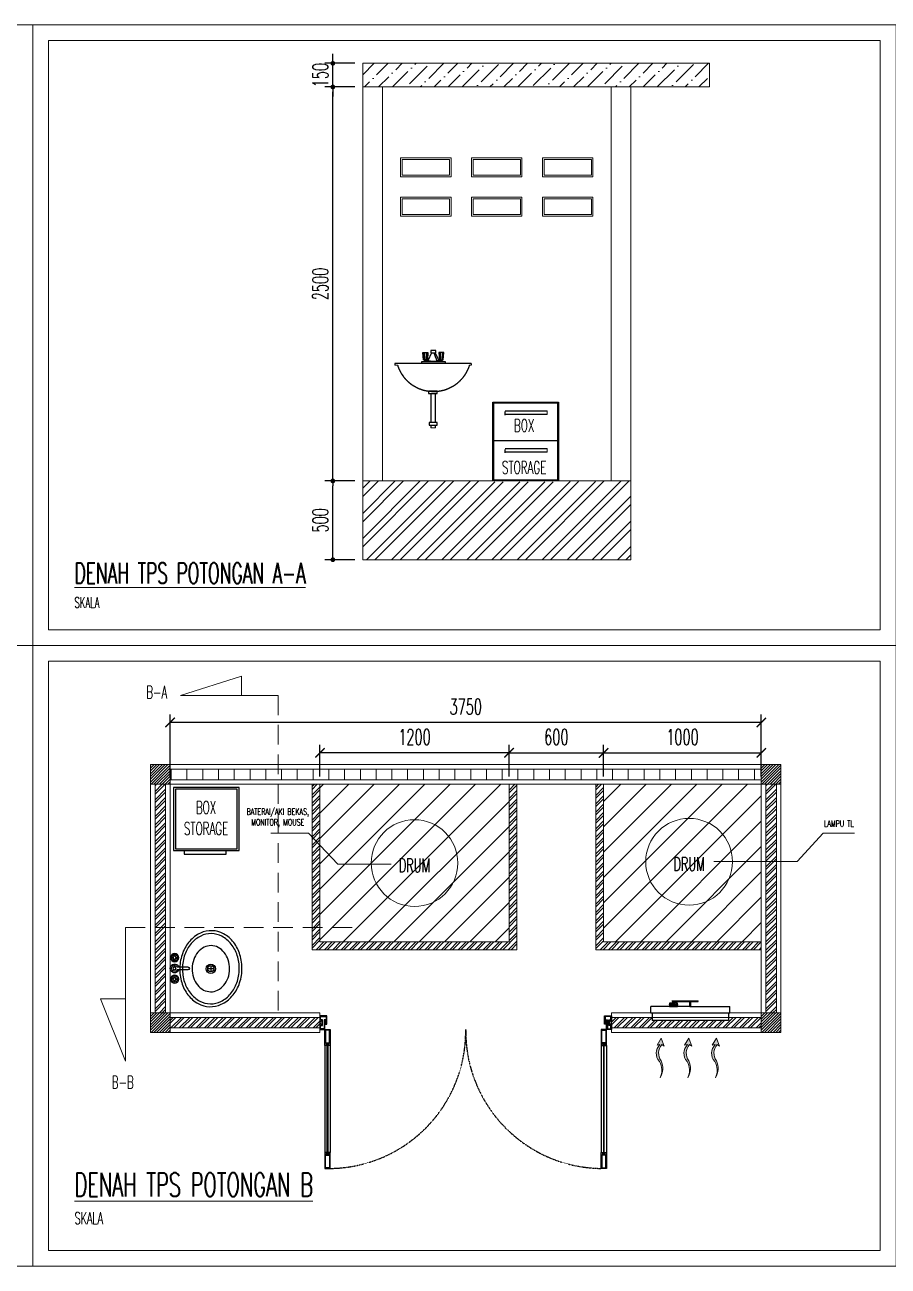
# Model space of a CAD drawing. Header units: millimetres. Extents: x -3140 to 122882, y -13467 to 35950.
# Drawn here: x 16393 to 21870, y 7882 to 15758 of the extents above; entities that cross this region are included whole.
import ezdxf

# ---------------------------------------------------------------- set-up
doc = ezdxf.new("R2010")
doc.units = ezdxf.units.MM
doc.header["$MEASUREMENT"] = 0
doc.linetypes.add('DASHEDX2', pattern=[38.1, 25.4, -12.7])
doc.linetypes.add('HIDDEN', pattern=[0.375, 0.25, -0.125])
doc.layers.add('ALM', color=120, linetype='Continuous')
doc.layers.add('Edges', color=7, linetype='Continuous')
doc.layers.add('inst ME', color=7, linetype='Continuous', lineweight=13)
doc.styles.add('300', font='rs.shx', dxfattribs={"width": 0.6, "height": 100})
doc.dimstyles.new('300', dxfattribs={"dimtxt": 50, "dimasz": 30, "dimexe": 50, "dimexo": 50, "dimgap": 30, "dimtad": 2, "dimdec": 0, "dimzin": 0, "dimtxsty": '300', "dimblk": 'DOT', "dimcen": 0.2, "dimclrd": 1, "dimclre": 1, "dimclrt": 3, "dimadec": 0, "dimazin": 0, "dimtfac": 1, "dimtdec": 0, "dimtix": 1, "dimtmove": 0, "dimatfit": 3, "dimfxl": 1, "dimtolj": 1, "dimtzin": 0, "dimarcsym": 0})
pattern_1 = [(45, (35121.792, -64021.76), (-26.516504, 26.516504), []), (45, (35139.47, -64021.76), (-26.516504, 26.516504), [])]

# ---------------------------------------------------------------- blocks, each defined once
blk = doc.blocks.new('A$C202B7152')
for p, q in [((0.1836, 0.5083, 0.01), (0.2175, 0.5083, 0.01)), ((0.1876, 0.4593, 0.01), (0.1836, 0.5083, 0.01)), ((0.1854, 0.5083, 0.01), (0.1895, 0.4593, 0.01)), ((0.1886, 0.5083, 0.01), (0.1916, 0.4593, 0.01)), ((0.1939, 0.5083, 0.01), (0.195, 0.4593, 0.01)), ((0.2072, 0.5083, 0.01), (0.2061, 0.4593, 0.01)), ((0.2126, 0.5083, 0.01), (0.2095, 0.4593, 0.01)), ((0.2158, 0.5083, 0.01), (0.2116, 0.4593, 0.01)), ((0.2175, 0.5083, 0.01), (0.2135, 0.4593, 0.01)), ((0.2409, 0.5057, 0.01), (0.2168, 0.4534, 0.01)), ((0.2378, 0.5215, 0.01), (0.27, 0.5215, 0.01)), ((0.2378, 0.5057, 0.01), (0.2378, 0.5215, 0.01)), ((0.27, 0.5057, 0.01), (0.2378, 0.5057, 0.01)), ((0.2661, 0.5057, 0.01), (0.2918, 0.4532, 0.01)), ((0.27, 0.5215, 0.01), (0.27, 0.5057, 0.01)), ((0.3242, 0.5083, 0.01), (0.2903, 0.5083, 0.01)), ((0.2903, 0.5083, 0.01), (0.2943, 0.4593, 0.01)), ((0.292, 0.5083, 0.01), (0.2962, 0.4593, 0.01)), ((0.2952, 0.5083, 0.01), (0.2983, 0.4593, 0.01)), ((0.3006, 0.5083, 0.01), (0.3017, 0.4593, 0.01)), ((0.3139, 0.5083, 0.01), (0.3128, 0.4593, 0.01)), ((0.3192, 0.5083, 0.01), (0.3162, 0.4593, 0.01)), ((0.3224, 0.5083, 0.01), (0.3183, 0.4593, 0.01)), ((0.3202, 0.4593, 0.01), (0.3242, 0.5083, 0.01)), ((0.1727, 0.4449, 0.01), (0.3343, 0.4449, 0.01)), ((0.1727, 0.4348, 0.01), (0.1727, 0.4449, 0.01)), ((0.2135, 0.4593, 0.01), (0.1876, 0.4593, 0.01)), ((0.2943, 0.4593, 0.01), (0.3202, 0.4593, 0.01)), ((0.3343, 0.4449, 0.01), (0.3343, 0.4348, 0.01))]:
    blk.add_line(p, q)
at = {"linetype": 'DASHEDX2'}
for p, q in [((0, 0.4338, 0.01), (0.5126, 0.4338, 0.01)), ((0, 0.4338, 0.01), (0, 0.4226, 0.01)), ((0.5126, 0.4338, 0.01), (0.5126, 0.4226, 0.01)), ((0.2271, 0.2467, 0.01), (0.2858, 0.2467, 0.01)), ((0.2271, 0.2325, 0.01), (0.2271, 0.2467, 0.01)), ((0.2858, 0.2325, 0.01), (0.2271, 0.2325, 0.01)), ((0.2392, 0.2305, 0.01), (0.2716, 0.2305, 0.01)), ((0.2392, 0.0364, 0.01), (0.2392, 0.2305, 0.01)), ((0.2716, 0.2305, 0.01), (0.2716, 0.0364, 0.01)), ((0.2858, 0.2467, 0.01), (0.2858, 0.2325, 0.01)), ((0.2291, 0.0364, 0.01), (0.2817, 0.0364, 0.01)), ((0.2291, 0.0182, 0.01), (0.2291, 0.0364, 0.01)), ((0.2817, 0.0182, 0.01), (0.2291, 0.0182, 0.01)), ((0.2392, 0, 0.01), (0.2392, 0.0182, 0.01)), ((0.2716, 0.0182, 0.01), (0.2716, 0, 0.01)), ((0.2817, 0.0364, 0.01), (0.2817, 0.0182, 0.01))]:
    blk.add_line(p, q, dxfattribs=at)
for centre, radius, start, end in [((-0.3833, 0.715, 0.01), 0.6657, 336.62365, 341.67507), ((0.2535, 0.1433, 0.01), 0.3122, 96.75998, 104.99699), ((0.1854, 0.4493, 0.01), 0.0103, 4.5286, 73.65735), ((0.1865, 0.4498, 0.01), 0.00987, 2.35421, 72.28954), ((0.1806, 0.4473, 0.01), 0.0173, 10.46857, 43.68179), ((0.2129, 0.4516, 0.01), 0.00923, 123.82998, 180.37672), ((0.2157, 0.4493, 0.01), 0.0103, 106.34265, 165.91992), ((0.2546, 0.595, 0.01), 0.1466, 255.0374, 284.68485), ((0.2535, 0.1433, 0.01), 0.3122, 75.00301, 82.96228), ((0.2921, 0.4493, 0.01), 0.0103, 14.08008, 73.65735), ((0.2949, 0.4516, 0.01), 0.00923, 359.62328, 56.17002), ((0.3272, 0.4473, 0.01), 0.0173, 136.31821, 169.53143), ((0.3213, 0.4498, 0.01), 0.00987, 107.71046, 177.64579), ((0.3224, 0.4493, 0.01), 0.0103, 106.34265, 175.4714)]:
    blk.add_arc(centre, radius, start, end)
blk.add_arc((0.2522, 0.4962, 0.01), 0.2522, 196.98117, 343.01883, dxfattribs=at)
blk = doc.blocks.new('Sink - Oval top')
for p, q in [((-1, 0), (1, 0)), ((0, 1), (0, -1))]:
    blk.add_line(p, q)
at = {"linetype": 'Continuous'}
for points in [[(-12.23, 0.39, 0.117634), (-11.46, -3.36, 0.104469), (-8.88, -6.8, 0.090016), (-5.08, -9.07, 0.08192), (-0.32, -10.02, 0.08192), (4.49, -9.38, 0.090016), (8.42, -7.36, 0.104469), (11.22, -4.09, 0.117634), (12.23, -0.39, 0.117634), (11.46, 3.36, 0.104469), (8.88, 6.8, 0.090016), (5.08, 9.07, 0.08192), (0.32, 10.02, 0.08192), (-4.49, 9.38, 0.090016), (-8.42, 7.36, 0.104469), (-11.22, 4.09, 0.117634)], [(-11.29, 0.16, 0.118622), (-10.52, -3.25, 0.104678), (-8.07, -6.36, 0.089562), (-4.54, -8.37, 0.081185), (-0.13, -9.15, 0.081185), (4.3, -8.49, 0.089562), (7.89, -6.58, 0.104678), (10.42, -3.55, 0.118622), (11.29, -0.16, 0.118622), (10.52, 3.25, 0.104678), (8.07, 6.36, 0.089562), (4.54, 8.37, 0.081185), (0.13, 9.15, 0.081185), (-4.3, 8.49, 0.089562), (-7.89, 6.58, 0.104678), (-10.42, 3.55, 0.118622)], [(-7.42, 0.08, 0.118283), (-6.91, -2.17, 0.104607), (-5.29, -4.21, 0.089718), (-2.97, -5.53, 0.081436), (-0.07, -6.04, 0.081436), (2.84, -5.59, 0.089718), (5.2, -4.33, 0.104607), (6.86, -2.32, 0.118283), (7.42, -0.08, 0.118283), (6.91, 2.17, 0.104607), (5.29, 4.21, 0.089718), (2.97, 5.53, 0.081436), (0.07, 6.04, 0.081436), (-2.84, 5.59, 0.089718), (-5.2, 4.33, 0.104607), (-6.86, 2.32, 0.118283)]]:
    blk.add_lwpolyline(points, format="xyb", close=True, dxfattribs=at)
for radius in [1.5, 1]:
    blk.add_circle((0, 0), radius)
blk = doc.blocks.new('Faucet - Bathroom top')
for p, q in [((-4.107, 0.125), (-4.375, 0.125)), ((-3.75, 0.4788), (-3.75, 0.75)), ((-3.5, 0.482), (-3.5, 0.75)), ((-3.1461, 0.125), (-2.875, 0.125)), ((3.143, 0.125), (2.875, 0.125)), ((3.5, 0.4788), (3.5, 0.75)), ((3.75, 0.482), (3.75, 0.75)), ((4.1039, 0.125), (4.375, 0.125)), ((-4.1039, -0.125), (-4.375, -0.125)), ((-3.75, -0.4821), (-3.75, -0.75)), ((-3.5, -0.4789), (-3.5, -0.75)), ((-3.143, -0.125), (-2.875, -0.125)), ((-0.5, -0.8639), (-0.5, -4.5)), ((0.5, -4.5), (0.5, -0.8631)), ((3.1461, -0.125), (2.875, -0.125)), ((3.5, -0.4821), (3.5, -0.75)), ((3.75, -0.4789), (3.75, -0.75)), ((4.107, -0.125), (4.375, -0.125))]:
    blk.add_line(p, q)
for centre, radius in [((-3.625, 0), 1.375), ((-4.625, 0), 0.2795), ((-3.625, 0), 0.5), ((-3.625, 1), 0.2795), ((-2.625, 0), 0.2795), ((0, 0), 0.5), ((3.625, 0), 1.375), ((2.625, 0), 0.2795), ((3.625, 0), 0.5), ((3.625, 1), 0.2795), ((4.625, 0), 0.2795), ((-3.625, -1), 0.2795), ((3.625, -1), 0.2795)]:
    blk.add_circle(centre, radius)
for centre, radius, start, end in [((-3.625, 0), 1, 105.2407, 164.2093), ((-3.625, 0), 1, 16.44125, 74.07887), ((0, 0), 1.5, 289.6514, 250.3603), ((0, 0), 1, 300.3431, 239.7554), ((3.625, 0), 1, 106.12, 164.0884), ((3.625, 0), 1, 16.23422, 73.90469), ((-3.625, 0), 1, 196.2342, 253.9047), ((-3.625, 0), 1, 286.12, 344.0884), ((3.625, 0), 1, 196.4413, 254.0789), ((3.625, 0), 1, 285.2407, 344.2093), ((0, -4.5), 0.5, 180, 0)]:
    blk.add_arc(centre, radius, start, end)
blk = doc.blocks.new('_ArchTick')
at = {"color": 0, "linetype": 'ByBlock', "const_width": 0.15}
blk.add_lwpolyline([(-0.5, -0.5), (0.5, 0.5)], dxfattribs=at)
blk = doc.blocks.new('*D32')
at = {"layer": 'Defpoints', "color": 0, "transparency": 16777216}
for p in [(17315.3, 11331.8), (17315.3, 10939.5), (21065.3, 10939.5)]:
    blk.add_point(p, dxfattribs=at)
at = {"layer": 'inst ME', "color": 1, "lineweight": -2, "transparency": 16777216}
for p, q in [((17315.3, 10989.5), (17315.3, 11381.8)), ((21065.3, 10989.5), (21065.3, 11381.8)), ((21065.3, 11331.8), (17315.3, 11331.8))]:
    blk.add_line(p, q, dxfattribs=at)
at = {"layer": 'inst ME', "color": 1, "lineweight": -2, "transparency": 16777216, "xscale": 60, "yscale": 60, "zscale": 60, "rotation": 180}
blk.add_blockref('_ArchTick', (17315.3, 11331.8), dxfattribs=at)
at = {"layer": 'inst ME', "color": 1, "lineweight": -2, "transparency": 16777216, "xscale": 60, "yscale": 60, "zscale": 60}
blk.add_blockref('_ArchTick', (21065.3, 11331.8), dxfattribs=at)
at = {"layer": 'inst ME', "color": 3, "transparency": 16777216, "insert": (19190.3, 11431.8), "char_height": 100, "attachment_point": 5, "style": '300'}
blk.add_mtext('\\A1;3750', dxfattribs=at)
blk = doc.blocks.new('industrial exhaust fan pl')
at = {"layer": 'Edges'}
for p, q in [((36.54, 59.13), (36.54, 63.13)), ((48.3, 63.13), (36.54, 63.13)), ((48.3, 64.5), (48.21, 64.5)), ((48.21, 64.5), (48.21, 64.27)), ((48.21, 64.27), (48.3, 64.27)), ((48.3, 65.34), (48.3, 64.5)), ((49.64, 65.34), (48.3, 65.34)), ((48.54, 64.5), (48.3, 64.5)), ((48.3, 64.27), (48.3, 63.13)), ((48.3, 64.27), (48.92, 64.27)), ((48.3, 63.13), (48.39, 63.13)), ((48.92, 64.27), (48.39, 63.83)), ((48.39, 63.83), (48.39, 63.13)), ((48.39, 63.13), (48.44, 63.13)), ((48.44, 63.83), (48.45, 63.84)), ((48.44, 63.83), (48.44, 63.13)), ((48.44, 63.13), (48.45, 63.13)), ((48.45, 63.84), (48.92, 64.24)), ((48.45, 63.84), (48.45, 63.13)), ((48.45, 63.13), (48.57, 63.13)), ((49.09, 65.27), (48.54, 64.5)), ((48.54, 64.5), (53.17, 64.5)), ((48.57, 63.83), (48.99, 64.18)), ((48.57, 63.83), (48.57, 63.13)), ((48.57, 63.13), (48.77, 63.13)), ((48.77, 63.83), (49.15, 64.12)), ((48.77, 63.83), (48.77, 63.13)), ((48.77, 63.13), (49.44, 63.13)), ((48.92, 64.27), (48.92, 64.27)), ((48.92, 64.27), (48.92, 64.24)), ((48.92, 64.24), (48.97, 64.27)), ((48.92, 64.27), (48.97, 64.27)), ((48.99, 64.27), (48.97, 64.27)), ((48.99, 64.27), (48.99, 64.18)), ((48.99, 64.18), (49.1, 64.27)), ((48.99, 64.27), (49.1, 64.27)), ((49.64, 65.27), (49.09, 65.27)), ((49.1, 64.27), (49.15, 64.27)), ((49.15, 64.27), (49.15, 64.12)), ((49.15, 64.12), (49.36, 64.27)), ((49.15, 64.27), (49.36, 64.27)), ((49.36, 64.27), (49.44, 64.27)), ((49.44, 64.27), (49.44, 63.13)), ((49.44, 64.27), (49.55, 64.27)), ((49.44, 63.13), (49.55, 63.13)), ((49.55, 63.83), (49.55, 64.27)), ((49.55, 64.27), (49.64, 64.27)), ((49.55, 63.83), (49.55, 63.13)), ((49.64, 63.83), (49.55, 63.83)), ((49.55, 63.13), (49.64, 63.13)), ((49.64, 65.34), (49.64, 65.27)), ((50.55, 65.34), (49.64, 65.34)), ((49.64, 65.27), (52.07, 65.27)), ((49.64, 63.83), (49.64, 64.27)), ((49.64, 64.27), (49.97, 64.27)), ((49.64, 63.83), (49.64, 63.13)), ((49.64, 63.13), (49.97, 63.13)), ((49.97, 63.83), (49.97, 64.27)), ((49.97, 64.27), (50.06, 64.27)), ((50.06, 63.83), (49.97, 63.83)), ((49.97, 63.83), (49.97, 63.13)), ((49.97, 63.13), (50.06, 63.13)), ((50.06, 63.83), (50.06, 64.27)), ((50.39, 64.27), (50.06, 64.27)), ((50.06, 63.83), (50.06, 63.13)), ((50.06, 63.13), (50.39, 63.13)), ((50.11, 66.59), (50.11, 66.72)), ((50.11, 66.72), (51.61, 66.72)), ((50.11, 66.59), (50.55, 66.59)), ((50.11, 66.2), (50.11, 66.33)), ((50.55, 66.33), (50.11, 66.33)), ((50.11, 66.2), (50.55, 66.2)), ((50.39, 63.83), (50.39, 64.27)), ((50.39, 64.27), (50.48, 64.27)), ((50.48, 63.83), (50.39, 63.83)), ((50.39, 63.83), (50.39, 63.13)), ((50.39, 63.13), (50.48, 63.13)), ((50.48, 63.83), (50.48, 64.27)), ((50.48, 64.27), (50.81, 64.27)), ((50.48, 63.83), (50.48, 63.13)), ((50.48, 63.13), (50.81, 63.13)), ((50.55, 66.33), (50.55, 66.59)), ((50.56, 66.59), (50.55, 66.59)), ((50.56, 66.33), (50.55, 66.33)), ((50.55, 65.34), (50.55, 66.2)), ((50.55, 66.2), (51.16, 66.2)), ((50.55, 65.34), (51.16, 65.34)), ((50.56, 66.59), (50.56, 66.33)), ((50.56, 66.59), (51.61, 66.59)), ((51.61, 66.33), (50.56, 66.33)), ((50.81, 63.83), (50.81, 64.27)), ((50.9, 64.27), (50.81, 64.27)), ((50.81, 63.83), (50.9, 63.83)), ((50.81, 63.83), (50.81, 63.13)), ((50.81, 63.13), (50.9, 63.13)), ((50.9, 64.27), (51.19, 64.27)), ((50.9, 63.83), (50.9, 64.27)), ((50.9, 63.83), (50.9, 63.13)), ((50.9, 63.13), (51.19, 63.13)), ((51.16, 65.34), (51.16, 66.2)), ((51.16, 66.2), (51.61, 66.2)), ((52.07, 65.34), (51.16, 65.34)), ((51.19, 63.83), (51.19, 64.27)), ((51.19, 64.27), (51.27, 64.27)), ((51.19, 63.83), (51.27, 63.83)), ((51.19, 63.83), (51.19, 63.13)), ((51.19, 63.13), (51.27, 63.13)), ((51.27, 63.83), (51.27, 64.27)), ((51.61, 64.27), (51.27, 64.27)), ((51.27, 63.83), (51.27, 63.13)), ((51.27, 63.13), (51.61, 63.13)), ((51.61, 66.59), (51.61, 66.72)), ((56.54, 66.59), (51.61, 66.59)), ((51.61, 66.2), (51.61, 66.33)), ((51.61, 66.33), (56.54, 66.33)), ((51.61, 63.83), (51.61, 64.27)), ((51.61, 64.27), (51.69, 64.27)), ((51.61, 63.83), (51.61, 63.13)), ((51.61, 63.83), (51.69, 63.83)), ((51.61, 63.13), (51.69, 63.13)), ((51.69, 63.83), (51.69, 64.27)), ((51.69, 64.27), (52.02, 64.27)), ((51.69, 63.83), (51.69, 63.13)), ((51.69, 63.13), (52.02, 63.13)), ((52.02, 63.83), (52.02, 64.27)), ((52.02, 64.27), (52.11, 64.27)), ((52.02, 63.83), (52.11, 63.83)), ((52.02, 63.83), (52.02, 63.13)), ((52.02, 63.13), (52.11, 63.13)), ((52.07, 65.34), (52.07, 65.27)), ((53.41, 65.34), (52.07, 65.34)), ((52.62, 65.27), (52.07, 65.27)), ((52.11, 63.83), (52.11, 64.27)), ((52.28, 64.27), (52.11, 64.27)), ((52.11, 63.83), (52.11, 63.13)), ((52.11, 63.13), (52.28, 63.13)), ((52.28, 64.27), (52.28, 63.13)), ((52.28, 64.27), (52.36, 64.27)), ((52.28, 63.13), (52.94, 63.13)), ((52.57, 64.11), (52.36, 64.27)), ((52.36, 64.27), (52.57, 64.27)), ((52.57, 64.27), (52.57, 64.11)), ((52.57, 64.27), (52.62, 64.27)), ((52.94, 63.83), (52.57, 64.11)), ((52.62, 65.27), (53.17, 64.5)), ((52.73, 64.19), (52.62, 64.27)), ((52.62, 64.27), (52.73, 64.27)), ((52.73, 64.27), (52.73, 64.19)), ((52.73, 64.27), (52.75, 64.27)), ((53.14, 63.83), (52.73, 64.19)), ((52.78, 64.25), (52.75, 64.27)), ((52.75, 64.27), (52.78, 64.27)), ((52.78, 64.27), (52.78, 64.25)), ((52.79, 64.27), (52.78, 64.27)), ((52.78, 64.27), (52.78, 64.27)), ((52.78, 64.27), (52.79, 64.27)), ((53.26, 63.83), (52.78, 64.25)), ((52.79, 64.27), (52.79, 64.27)), ((53.32, 63.83), (52.79, 64.27)), ((53.41, 64.27), (52.79, 64.27)), ((52.94, 63.83), (52.94, 63.13)), ((52.94, 63.13), (53.14, 63.13)), ((53.14, 63.83), (53.14, 63.13)), ((53.14, 63.13), (53.26, 63.13)), ((53.41, 64.5), (53.17, 64.5)), ((53.26, 63.83), (53.26, 63.13)), ((53.26, 63.13), (53.32, 63.13)), ((53.32, 63.83), (53.32, 63.13)), ((53.32, 63.13), (53.41, 63.13)), ((53.41, 64.5), (53.41, 65.34)), ((53.5, 64.5), (53.41, 64.5)), ((53.41, 64.27), (53.5, 64.27)), ((53.41, 63.13), (53.41, 64.27)), ((61.2, 63.13), (53.41, 63.13)), ((53.5, 64.5), (53.5, 64.27)), ((56.54, 66.59), (56.54, 66.72)), ((56.54, 66.72), (66.55, 66.72)), ((56.54, 66.59), (57.35, 66.59)), ((56.54, 66.2), (56.54, 66.33)), ((57.35, 66.33), (56.54, 66.33)), ((56.54, 66.2), (61.03, 66.2)), ((57.35, 66.33), (57.35, 66.59)), ((57.35, 66.59), (66.39, 66.59)), ((66.39, 66.33), (57.35, 66.33)), ((61.03, 66.2), (61.03, 66.07)), ((61.23, 66.2), (61.03, 66.2)), ((61.03, 66.07), (61.2, 66.07)), ((61.2, 63.13), (61.2, 66.07)), ((61.2, 66.07), (61.23, 66.07)), ((61.2, 63.13), (61.89, 63.13)), ((61.23, 66.2), (61.23, 66.07)), ((61.23, 66.2), (61.86, 66.2)), ((61.23, 66.07), (61.86, 66.07)), ((61.86, 66.2), (61.86, 66.07)), ((61.86, 66.2), (62.06, 66.2)), ((61.86, 66.07), (61.89, 66.07)), ((61.89, 63.13), (61.89, 66.07)), ((61.89, 66.07), (62.06, 66.07)), ((61.89, 63.13), (86.54, 63.13)), ((62.06, 66.2), (62.06, 66.07)), ((62.06, 66.2), (66.55, 66.2)), ((66.39, 66.59), (66.39, 66.33)), ((66.39, 66.59), (66.55, 66.59)), ((66.39, 66.33), (66.55, 66.33)), ((66.55, 66.59), (66.55, 66.72)), ((66.55, 66.2), (66.55, 66.33)), ((86.54, 59.13), (86.54, 63.13)), ((36.54, 59.13), (37.34, 59.13)), ((37.34, 59.13), (37.34, 54.25)), ((37.34, 59.13), (85.75, 59.13)), ((85.75, 59.13), (85.75, 54.25)), ((85.75, 59.13), (86.54, 59.13)), ((85.75, 54.25), (37.34, 54.25))]:
    blk.add_line(p, q, dxfattribs=at)
blk = doc.blocks.new('*D24')
at = {"layer": 'Defpoints', "color": 0, "transparency": 16777216}
for p in [(20064.9, 11139.3), (19465.3, 10939.5), (20064.9, 10939.5)]:
    blk.add_point(p, dxfattribs=at)
at = {"layer": 'inst ME', "color": 1, "lineweight": -2, "transparency": 16777216}
for p, q in [((19465.3, 10989.5), (19465.3, 11189.3)), ((20064.9, 10989.5), (20064.9, 11189.3)), ((19465.3, 11139.3), (20064.9, 11139.3))]:
    blk.add_line(p, q, dxfattribs=at)
at = {"layer": 'inst ME', "color": 1, "lineweight": -2, "transparency": 16777216, "xscale": 60, "yscale": 60, "zscale": 60, "rotation": 180}
blk.add_blockref('_ArchTick', (19465.3, 11139.3), dxfattribs=at)
at = {"layer": 'inst ME', "color": 1, "lineweight": -2, "transparency": 16777216, "xscale": 60, "yscale": 60, "zscale": 60}
blk.add_blockref('_ArchTick', (20064.9, 11139.3), dxfattribs=at)
at = {"layer": 'inst ME', "color": 3, "transparency": 16777216, "insert": (19765.1, 11239.3), "char_height": 100, "attachment_point": 5, "style": '300'}
blk.add_mtext('\\A1;600', dxfattribs=at)
blk = doc.blocks.new('*D33')
at = {"layer": 'Defpoints', "color": 0, "transparency": 16777216}
for p in [(21065.3, 11139.3), (20065.3, 10939.5), (21065.3, 10939.5)]:
    blk.add_point(p, dxfattribs=at)
at = {"layer": 'inst ME', "color": 1, "lineweight": -2, "transparency": 16777216}
for p, q in [((20065.3, 10989.5), (20065.3, 11189.3)), ((21065.3, 10989.5), (21065.3, 11189.3)), ((20065.3, 11139.3), (21065.3, 11139.3))]:
    blk.add_line(p, q, dxfattribs=at)
at = {"layer": 'inst ME', "color": 1, "lineweight": -2, "transparency": 16777216, "xscale": 60, "yscale": 60, "zscale": 60, "rotation": 180}
blk.add_blockref('_ArchTick', (20065.3, 11139.3), dxfattribs=at)
at = {"layer": 'inst ME', "color": 1, "lineweight": -2, "transparency": 16777216, "xscale": 60, "yscale": 60, "zscale": 60}
blk.add_blockref('_ArchTick', (21065.3, 11139.3), dxfattribs=at)
at = {"layer": 'inst ME', "color": 3, "transparency": 16777216, "insert": (20565.3, 11239.3), "char_height": 100, "attachment_point": 5, "style": '300'}
blk.add_mtext('\\A1;1000', dxfattribs=at)
blk = doc.blocks.new('*D34')
at = {"layer": 'Defpoints', "color": 0, "transparency": 16777216}
for p in [(18265.3, 11139.3), (18265.3, 10939.5), (19465.3, 10939.5)]:
    blk.add_point(p, dxfattribs=at)
at = {"layer": 'inst ME', "color": 1, "lineweight": -2, "transparency": 16777216}
for p, q in [((18265.3, 10989.5), (18265.3, 11189.3)), ((19465.3, 10989.5), (19465.3, 11189.3)), ((19465.3, 11139.3), (18265.3, 11139.3))]:
    blk.add_line(p, q, dxfattribs=at)
at = {"layer": 'inst ME', "color": 1, "lineweight": -2, "transparency": 16777216, "xscale": 60, "yscale": 60, "zscale": 60, "rotation": 180}
blk.add_blockref('_ArchTick', (18265.3, 11139.3), dxfattribs=at)
at = {"layer": 'inst ME', "color": 1, "lineweight": -2, "transparency": 16777216, "xscale": 60, "yscale": 60, "zscale": 60}
blk.add_blockref('_ArchTick', (19465.3, 11139.3), dxfattribs=at)
at = {"layer": 'inst ME', "color": 3, "transparency": 16777216, "insert": (18865.3, 11239.3), "char_height": 100, "attachment_point": 5, "style": '300'}
blk.add_mtext('\\A1;1200', dxfattribs=at)
blk = doc.blocks.new('_Dot')
at = {"color": 0, "lineweight": -2}
blk.add_line((-0.5, 0), (-1, 0), dxfattribs=at)
at = {"color": 0, "const_width": 0.5}
blk.add_lwpolyline([(-0.25, 0, 1), (0.25, 0, 1)], format="xyb", close=True, dxfattribs=at)
blk = doc.blocks.new('*D37')
at = {"color": 1, "lineweight": -2, "transparency": 16777216}
for p, q in [((18487.3, 12864.2), (18297.3, 12864.2)), ((18347.3, 12394.2), (18347.3, 12834.2)), ((18487.3, 12364.2), (18297.3, 12364.2))]:
    blk.add_line(p, q, dxfattribs=at)
at = {"layer": 'Defpoints', "color": 0, "transparency": 16777216}
for p in [(18347.3, 12864.2), (18537.3, 12864.2), (18537.3, 12364.2)]:
    blk.add_point(p, dxfattribs=at)
at = {"color": 1, "lineweight": -2, "transparency": 16777216, "xscale": 30, "yscale": 30, "zscale": 30}
for p, rotation in [((18347.3, 12864.2), 90), ((18347.3, 12364.2), 270)]:
    blk.add_blockref('_Dot', p, dxfattribs=dict(at, rotation=rotation))
at = {"color": 3, "transparency": 16777216, "insert": (18267.3, 12614.2), "char_height": 100, "attachment_point": 5, "rotation": 90, "style": '300'}
blk.add_mtext('\\A1;500', dxfattribs=at)
blk = doc.blocks.new('*D38')
at = {"color": 1, "lineweight": -2, "transparency": 16777216}
for p, q in [((18487.3, 15364.2), (18297.3, 15364.2)), ((18347.3, 12894.2), (18347.3, 15334.2)), ((18487.3, 12864.2), (18297.3, 12864.2))]:
    blk.add_line(p, q, dxfattribs=at)
at = {"layer": 'Defpoints', "color": 0, "transparency": 16777216}
for p in [(18347.3, 15364.2), (18537.3, 15364.2), (18537.3, 12864.2)]:
    blk.add_point(p, dxfattribs=at)
at = {"color": 1, "lineweight": -2, "transparency": 16777216, "xscale": 30, "yscale": 30, "zscale": 30}
for p, rotation in [((18347.3, 15364.2), 90), ((18347.3, 12864.2), 270)]:
    blk.add_blockref('_Dot', p, dxfattribs=dict(at, rotation=rotation))
at = {"color": 3, "transparency": 16777216, "insert": (18267.3, 14114.2), "char_height": 100, "attachment_point": 5, "rotation": 90, "style": '300'}
blk.add_mtext('\\A1;2500', dxfattribs=at)
blk = doc.blocks.new('*D39')
at = {"color": 1, "lineweight": -2, "transparency": 16777216}
for p, q in [((18347.3, 15544.2), (18347.3, 15574.2)), ((18487.3, 15514.2), (18297.3, 15514.2)), ((18347.3, 15364.2), (18347.3, 15514.2)), ((18487.3, 15364.2), (18297.3, 15364.2)), ((18347.3, 15334.2), (18347.3, 15304.2))]:
    blk.add_line(p, q, dxfattribs=at)
at = {"layer": 'Defpoints', "color": 0, "transparency": 16777216}
for p in [(18347.3, 15514.2), (18537.3, 15514.2), (18537.3, 15364.2)]:
    blk.add_point(p, dxfattribs=at)
at = {"color": 1, "lineweight": -2, "transparency": 16777216, "xscale": 30, "yscale": 30, "zscale": 30}
for p, rotation in [((18347.3, 15514.2), 270), ((18347.3, 15364.2), 90)]:
    blk.add_blockref('_Dot', p, dxfattribs=dict(at, rotation=rotation))
at = {"color": 3, "transparency": 16777216, "insert": (18267.3, 15439.2), "char_height": 100, "attachment_point": 5, "rotation": 90, "style": '300'}
blk.add_mtext('\\A1;150', dxfattribs=at)

msp = doc.modelspace()

# ---------------------------------------------------------------- hatches: boundary and pattern name
at = {"layer": 'inst ME'}
h = msp.add_hatch(dxfattribs=at)
h.set_pattern_fill('ANSI36', color=4, scale=500)
h.set_pattern_definition([(45, (-555.76, -76748.934), (33.14563, 121.53398), [156.25, -31.25, 0, -31.25])])
h.paths.add_polyline_path([(20737.3, 15514.2), (18537.3, 15514.2), (18537.3, 15364.2), (20237.3, 15364.2), (20737.3, 15364.2)])
h = msp.add_hatch(dxfattribs=at)
h.set_pattern_fill('ANSI32', color=129, scale=300)
h.set_pattern_definition([(45, (18837.82, -61022.06), (-79.54951, 79.54951), []), (45, (18890.85, -61022.06), (-79.54951, 79.54951), [])])
h.paths.add_polyline_path([(18537.3, 12864.2), (19357.7, 12864.2), (19357.7, 12859.2), (19773.1, 12859.2), (20237.3, 12864.2), (20237.3, 12364.2), (18537.3, 12364.2)])
h = msp.add_hatch(dxfattribs=at)
h.set_pattern_fill('ANSI31', color=129, scale=100, angle=360)
h.set_pattern_definition([(45, (87801.61, -21142.523), (-8.8388348, 8.8388348), [])])
h.paths.add_polyline_path([(17315.3, 11064.5), (17190.3, 11064.5), (17190.3, 10939.5), (17315.3, 10939.5)])
h = msp.add_hatch(dxfattribs=at)
h.set_pattern_fill('_USER', color=4, scale=100, angle=90, pattern_type=0)
h.set_pattern_definition([(90, (35121.79, -64021.76), (-100, 6e-15), [])])
h.paths.add_polyline_path([(21065.3, 11035.5), (17315.3, 11035.5), (17315.3, 10968.5), (21065.3, 10968.5)])
h = msp.add_hatch(dxfattribs=at)
h.set_pattern_fill('ANSI31', color=129, scale=100, angle=360)
h.set_pattern_definition([(45, (91676.61, -21142.523), (-8.8388348, 8.8388348), [])])
h.paths.add_polyline_path([(21190.3, 11064.5), (21065.3, 11064.5), (21065.3, 10939.5), (21190.3, 10939.5)])
h = msp.add_hatch(dxfattribs=at)
h.set_pattern_fill('ANSI32', color=129, scale=100, angle=360)
h.set_pattern_definition([(45, (87801.61, -21142.523), (-26.516504, 26.516504), []), (45, (87819.29, -21142.523), (-26.516504, 26.516504), [])])
h.paths.add_polyline_path([(17286.3, 10939.5), (17219.3, 10939.5), (17219.3, 9489.5), (17286.3, 9489.5)])
h = msp.add_hatch(dxfattribs=at)
h.set_pattern_fill('ANSI32', color=4, scale=100)
h.set_pattern_definition([(45, (35121.792, -64021.76), (-26.516504, 26.516504), []), (45, (35139.47, -64021.76), (-26.516504, 26.516504), [])])
h.paths.add_polyline_path([(19515.3, 10939.5), (19465.3, 10939.5), (19465.3, 9939.5), (18265.3, 9939.5), (18265.3, 10939.5), (18215.3, 10939.5), (18215.3, 9889.5), (19515.3, 9889.5)])
h.paths.add_polyline_path([(20065.3, 10939.5), (20015.3, 10939.5), (20015.3, 9889.5), (21065.3, 9889.5), (21065.3, 9939.5), (20065.3, 9939.5)])
h = msp.add_hatch(dxfattribs=at)
h.set_pattern_fill('ANSI31', color=129, scale=909.090909, angle=360)
h.set_pattern_definition([(45, (40406.1, -57419.75), (-80.35304, 80.35304), [])])
h.paths.add_polyline_path([(19465.3, 10939.5), (18265.3, 10939.5), (18265.3, 9939.5), (19465.3, 9939.5)])
h = msp.add_hatch(dxfattribs=at)
h.set_pattern_fill('ANSI31', color=129, scale=909.090909, angle=360)
h.set_pattern_definition([(45, (44700.59, -45531.11), (-80.35304, 80.35304), [])])
h.paths.add_polyline_path([(21065.3, 10939.5), (20065.3, 10939.5), (20065.3, 9939.5), (21065.3, 9939.5)])
h = msp.add_hatch(dxfattribs=at)
h.set_pattern_fill('ANSI32', color=129, scale=100, angle=360)
h.set_pattern_definition([(45, (91676.61, -21142.523), (-26.516504, 26.516504), []), (45, (91694.29, -21142.523), (-26.516504, 26.516504), [])])
h.paths.add_polyline_path([(21161.3, 10939.5), (21094.3, 10939.5), (21094.3, 9489.5), (21161.3, 9489.5)])
h = msp.add_hatch(dxfattribs=at)
h.set_pattern_fill('ANSI31', color=129, scale=100, angle=360)
h.set_pattern_definition([(45, (87801.61, -22717.523), (-8.8388348, 8.8388348), [])])
h.paths.add_polyline_path([(17315.3, 9489.5), (17190.3, 9489.5), (17190.3, 9364.5), (17315.3, 9364.5)])
h = msp.add_hatch(dxfattribs=at)
h.set_pattern_fill('ANSI32', color=129, scale=100, angle=360)
h.set_pattern_definition(pattern_1)
h.paths.add_polyline_path([(18265.2, 9460.5), (17315.3, 9460.5), (17315.3, 9393.5), (18265.2, 9393.5)])
h = msp.add_hatch(dxfattribs=at)
h.set_pattern_fill('ANSI32', color=129, scale=100, angle=360)
h.set_pattern_definition(pattern_1)
h.paths.add_polyline_path([(21065.3, 9460.5), (20857.4, 9460.5), (20857.4, 9440.6), (20373.1, 9440.6), (20373.1, 9460.5), (20115.2, 9460.5), (20115.2, 9393.5), (21065.3, 9393.5)])
h = msp.add_hatch(dxfattribs=at)
h.set_pattern_fill('ANSI31', color=129, scale=100, angle=360)
h.set_pattern_definition([(45, (91676.61, -22717.523), (-8.8388348, 8.8388348), [])])
h.paths.add_polyline_path([(21190.3, 9489.5), (21065.3, 9489.5), (21065.3, 9364.5), (21190.3, 9364.5)])
h = msp.add_hatch(color=4, dxfattribs=at)
h.dxf.hatch_style = 1
h.paths.add_polyline_path([(20403.8, 9284.7), (20422.5, 9287.4, 0.398617), (20418.7, 9180.4, -0.256098), (20423.3, 9076.8, 0.254419), (20429.3, 9184.5, -0.347199), (20434.5, 9287.4), (20450, 9278.2), (20431.1, 9329.2)])
h = msp.add_hatch(color=4, dxfattribs=at)
h.dxf.hatch_style = 1
h.paths.add_polyline_path([(20579.3, 9284.7), (20598, 9287.4, 0.398617), (20594.2, 9180.4, -0.256098), (20598.8, 9076.8, 0.254419), (20604.8, 9184.5, -0.347199), (20610, 9287.4), (20625.5, 9278.2), (20606.6, 9329.2)])
h = msp.add_hatch(color=4, dxfattribs=at)
h.dxf.hatch_style = 1
h.paths.add_polyline_path([(20754.8, 9284.7), (20773.5, 9287.4, 0.398617), (20769.7, 9180.4, -0.256098), (20774.4, 9076.8, 0.254419), (20780.4, 9184.5, -0.347199), (20785.5, 9287.4), (20801, 9278.2), (20782.1, 9329.2)])

# ---------------------------------------------------------------- linework, layer by layer
at = {"linetype": 'Continuous'}
for p, q in [((19439.8, 13281.9), (19439.8, 13304.2)), ((19706.4, 13286.9), (19439.8, 13286.9)), ((19439.8, 13041.9), (19439.8, 13064.2)), ((19706.4, 13046.9), (19439.8, 13046.9)), ((17337, 10919.1), (17337, 10519.1)), ((17752.4, 10919.1), (17337, 10919.1)), ((17348.1, 10907.9), (17348.1, 10530.2)), ((17741.3, 10907.9), (17348.1, 10907.9)), ((17741.3, 10530.2), (17741.3, 10907.9)), ((17752.4, 10519.1), (17752.4, 10919.1)), ((17337, 10519.1), (17752.4, 10519.1)), ((17348.1, 10530.2), (17741.3, 10530.2)), ((17403.7, 10519.1), (17403.7, 10496.9)), ((17403.7, 10496.9), (17670.3, 10496.9)), ((17670.3, 10496.9), (17670.3, 10519.1))]:
    msp.add_line(p, q, dxfattribs=at)
for points in [[(19362.7, 12864.2), (19362.7, 13364.2), (19778.1, 13364.2), (19778.1, 12864.2), (19362.7, 12864.2)], [(19439.8, 13309.2), (19706.4, 13309.2)], [(19768.1, 13119.2), (19362.7, 13119.2)], [(19439.8, 13069.2), (19706.4, 13069.2)]]:
    msp.add_lwpolyline(points)
msp.add_lwpolyline([(19367.7, 12869.2), (19367.7, 13359.2), (19773.1, 13359.2), (19773.1, 12869.2)], close=True)
at = {"layer": 'ALM'}
for p, q in [((18296, 9281.7), (18296, 8603.4)), ((18331.3, 9281.7), (18331.3, 8603.4)), ((20049.1, 9281.7), (20049.1, 8603.4)), ((20084.4, 9281.7), (20084.4, 8603.4))]:
    msp.add_line(p, q, dxfattribs=at)
for points in [[(18296, 9440.3), (18300.9, 9440.3), (18304.8, 9432.3), (18309.3, 9432.3), (18309.3, 9471.1), (18265.2, 9471.1), (18265.2, 9432.3), (18269.6, 9432.3), (18273.6, 9440.3), (18278, 9440.3), (18278, 9427.1), (18278, 9413.8), (18273.6, 9413.8), (18269.6, 9421.8), (18265.2, 9421.8), (18265.2, 9383), (18296, 9383)], [(18291.6, 9387.4), (18269.6, 9387.4), (18269.6, 9409.4), (18282.4, 9409.4), (18282.4, 9427.1), (18282.4, 9444.7), (18269.6, 9444.7), (18269.6, 9466.7), (18304.8, 9466.7), (18304.8, 9444.7), (18291.6, 9444.7)], [(20084.4, 9440.3), (20079.5, 9440.3), (20075.6, 9432.3), (20071.2, 9432.3), (20071.2, 9471.1), (20115.2, 9471.1), (20115.2, 9432.3), (20110.8, 9432.3), (20106.8, 9440.3), (20102.4, 9440.3), (20102.4, 9427.1), (20102.4, 9413.8), (20106.8, 9413.8), (20110.8, 9421.8), (20115.2, 9421.8), (20115.2, 9383), (20084.4, 9383)], [(20088.8, 9387.4), (20110.8, 9387.4), (20110.8, 9409.4), (20098, 9409.4), (20098, 9427.1), (20098, 9444.7), (20110.8, 9444.7), (20110.8, 9466.7), (20075.6, 9466.7), (20075.6, 9444.7), (20088.8, 9444.7)], [(18318.9, 9281.7), (18318.9, 9286.1), (18322.5, 9290.1), (18322.5, 9294.5), (18304.8, 9294.5), (18304.8, 9290.1), (18308.4, 9286.1), (18308.4, 9281.7), (18296, 9281.7), (18296, 9383), (18300.4, 9383), (18300.4, 9383), (18326.9, 9383), (18326.9, 9383), (18331.3, 9383), (18331.3, 9281.7)], [(18309.3, 9431.5), (18304.3, 9431.5), (18300.3, 9439.4), (18296.9, 9439.4), (18296.9, 9427.1), (18304.8, 9427.1), (18304.8, 9422.7), (18296.9, 9422.7), (18296.9, 9418.2), (18309.3, 9418.2)], [(18326.9, 9298.9), (18326.9, 9378.6), (18300.4, 9378.6), (18300.4, 9298.9)], [(20061.5, 9281.7), (20061.5, 9286.1), (20057.9, 9290.1), (20057.9, 9294.5), (20075.6, 9294.5), (20075.6, 9290.1), (20072, 9286.1), (20072, 9281.7), (20084.4, 9281.7), (20084.4, 9383), (20080, 9383), (20080, 9383), (20053.5, 9383), (20053.5, 9383), (20049.1, 9383), (20049.1, 9281.7)], [(20053.5, 9298.9), (20053.5, 9378.6), (20080, 9378.6), (20080, 9298.9)], [(20071.2, 9431.5), (20076.1, 9431.5), (20080.1, 9439.4), (20083.5, 9439.4), (20083.5, 9427.1), (20075.6, 9427.1), (20075.6, 9422.7), (20083.5, 9422.7), (20083.5, 9418.2), (20071.2, 9418.2)], [(18318.9, 8603.4), (18318.9, 8599), (18322.5, 8595), (18322.5, 8590.6), (18304.8, 8590.6), (18304.8, 8595), (18308.4, 8599), (18308.4, 8603.4), (18296, 8603.4), (18296, 8502.1), (18300.4, 8502.1), (18300.4, 8502.1), (18326.9, 8502.1), (18326.9, 8502.1), (18331.3, 8502.1), (18331.3, 8603.4)], [(18326.9, 8586.2), (18326.9, 8506.5), (18300.4, 8506.5), (18300.4, 8586.2)], [(20061.5, 8603.4), (20061.5, 8599), (20057.9, 8595), (20057.9, 8590.6), (20075.6, 8590.6), (20075.6, 8595), (20072, 8599), (20072, 8603.4), (20084.4, 8603.4), (20084.4, 8502.1), (20080, 8502.1), (20080, 8502.1), (20053.5, 8502.1), (20053.5, 8502.1), (20049.1, 8502.1), (20049.1, 8603.4)], [(20053.5, 8586.2), (20053.5, 8506.5), (20080, 8506.5), (20080, 8586.2)]]:
    msp.add_lwpolyline(points, close=True, dxfattribs=at)
at = {"layer": 'ALM', "color": 251}
for points in [[(18315.4, 9281.7), (18315.4, 9291), (18311.9, 9291), (18311.9, 9281.7), (18308.4, 9281.7), (18308.4, 9294.5), (18318.9, 9294.5), (18318.9, 9281.7)], [(18311.9, 8594.1), (18311.9, 9291), (18315.4, 9291), (18315.4, 8594.1)], [(20065, 9281.7), (20065, 9291), (20068.5, 9291), (20068.5, 9281.7), (20072, 9281.7), (20072, 9294.5), (20061.5, 9294.5), (20061.5, 9281.7)], [(20068.5, 8594.1), (20068.5, 9291), (20065, 9291), (20065, 8594.1)], [(18315.4, 8603.4), (18315.4, 8594.1), (18311.9, 8594.1), (18311.9, 8603.4), (18308.4, 8603.4), (18308.4, 8590.6), (18318.9, 8590.6), (18318.9, 8603.4)], [(20065, 8603.4), (20065, 8594.1), (20068.5, 8594.1), (20068.5, 8603.4), (20072, 8603.4), (20072, 8590.6), (20061.5, 8590.6), (20061.5, 8603.4)]]:
    msp.add_lwpolyline(points, close=True, dxfattribs=at)
at = {"layer": 'ALM', "color": 251, "linetype": 'HIDDEN', "ltscale": 0.35}
for centre, start, end in [((18319.8, 9372.5), 270.75602, 0.69443), ((20060.7, 9372.5), 179.30557, 269.24398)]:
    msp.add_arc(centre, 870.5, start, end, dxfattribs=at)
at = {"layer": 'inst ME'}
for p, q in [((18265.2, 9489.5), (18265.2, 9364.5)), ((20115.2, 9489.5), (20115.2, 9364.5))]:
    msp.add_line(p, q, dxfattribs=at)
for points in [[(16443.1, 11820.1), (10965.9, 11820.1), (10965.9, 15758.5), (16443.1, 15758.5)], [(21920.4, 11820.1), (16443.1, 11820.1), (16443.1, 15758.5), (21920.4, 15758.5)], [(21820.4, 11920.1), (16543.1, 11920.1), (16543.1, 15658.5), (21820.4, 15658.5)], [(18777.3, 14914.2), (18777.3, 14794.2), (19097.3, 14794.2), (19097.3, 14914.2)], [(19227.3, 14914.2), (19227.3, 14794.2), (19547.3, 14794.2), (19547.3, 14914.2)], [(19677.3, 14914.2), (19677.3, 14794.2), (19997.3, 14794.2), (19997.3, 14914.2)], [(18777.3, 14664.2), (18777.3, 14544.2), (19097.3, 14544.2), (19097.3, 14664.2)], [(19227.3, 14664.2), (19227.3, 14544.2), (19547.3, 14544.2), (19547.3, 14664.2)], [(19677.3, 14664.2), (19677.3, 14544.2), (19997.3, 14544.2), (19997.3, 14664.2)], [(18968.2, 13417.8), (18998.7, 13417.8), (18998.7, 13419.7), (18968.2, 13419.7)], [(19008.2, 13235), (18958.7, 13235), (18958.7, 13217.9), (19008.2, 13217.9)], [(18998.7, 13217.9), (18968.2, 13217.9), (18968.2, 13200.8), (18998.7, 13200.8)], [(16443.1, 7881.8), (10965.9, 7881.8), (10965.9, 11820.1), (16443.1, 11820.1)], [(21920.4, 7881.8), (16443.1, 7881.8), (16443.1, 11820.1), (21920.4, 11820.1)], [(21820.4, 7981.8), (16543.1, 7981.8), (16543.1, 11720.1), (21820.4, 11720.1)], [(17315.3, 10939.5), (17190.3, 10939.5), (17190.3, 11064.5), (17315.3, 11064.5)], [(21065.3, 10939.5), (21190.3, 10939.5), (21190.3, 11064.5), (21065.3, 11064.5)], [(17315.3, 9489.5), (17190.3, 9489.5), (17190.3, 9364.5), (17315.3, 9364.5)], [(21065.3, 9489.5), (21190.3, 9489.5), (21190.3, 9364.5), (21065.3, 9364.5)]]:
    msp.add_lwpolyline(points, close=True, dxfattribs=at)
for points in [[(20237.3, 15364.2), (20737.3, 15364.2), (20737.3, 15514.2), (18537.3, 15514.2)], [(18537.3, 15364.2), (18537.3, 15514.2)], [(18537.3, 12364.2), (18537.3, 15364.2)], [(20237.3, 12364.2), (20237.3, 15364.2), (18537.3, 15364.2)], [(18662.3, 12864.2), (18662.3, 15364.2)], [(20112.3, 12864.2), (20112.3, 15364.2)], [(20237.3, 12364.2), (20237.3, 15364.2)], [(20237.3, 12364.2), (20237.3, 15364.2)], [(18787.3, 14904.2), (18787.3, 14804.2), (19087.3, 14804.2), (19087.3, 14904.2), (18787.3, 14904.2)], [(19237.3, 14904.2), (19237.3, 14804.2), (19537.3, 14804.2), (19537.3, 14904.2), (19237.3, 14904.2)], [(19687.3, 14904.2), (19687.3, 14804.2), (19987.3, 14804.2), (19987.3, 14904.2), (19687.3, 14904.2)], [(18787.3, 14654.2), (18787.3, 14554.2), (19087.3, 14554.2), (19087.3, 14654.2), (18787.3, 14654.2)], [(19237.3, 14654.2), (19237.3, 14554.2), (19537.3, 14554.2), (19537.3, 14654.2), (19237.3, 14654.2)], [(19687.3, 14654.2), (19687.3, 14554.2), (19987.3, 14554.2), (19987.3, 14654.2), (19687.3, 14654.2)], [(19223.9, 13609.2), (18741.3, 13609.2)], [(18759.4, 13598.6), (18741.3, 13598.6)], [(19213.6, 13598.6), (19223.9, 13598.6)], [(19010.1, 13419.7), (18954.9, 13419.7), (18954.9, 13433), (19010.1, 13433), (19010.1, 13419.7)], [(18968.2, 13417.8), (18968.2, 13235), (18998.7, 13235), (18998.7, 13417.8), (18968.2, 13417.8)], [(19706.4, 13309.2), (19706.4, 13286.9)], [(19706.4, 13069.2), (19706.4, 13046.9)], [(20237.3, 12364.2), (20237.3, 12864.2), (18537.3, 12864.2), (18537.3, 12364.2), (20237.3, 12364.2)], [(18265.2, 9364.5), (17190.3, 9364.5), (17190.3, 11064.5), (21190.3, 11064.5), (21190.3, 9364.5), (20115.2, 9364.5)], [(17315.3, 11035.5), (21065.3, 11035.5)], [(17315.3, 10968.5), (21065.3, 10968.5)], [(17219.3, 9489.5), (17219.3, 10939.5)], [(17286.3, 9489.5), (17286.3, 10939.5)], [(18265.2, 9489.5), (17315.3, 9489.5), (17315.3, 10939.5), (21065.3, 10939.5), (21065.3, 9489.5), (20115.2, 9489.5)], [(19515.3, 10939.5), (19515.3, 9889.5), (18215.3, 9889.5), (18215.3, 10939.5)], [(18265.3, 10939.5), (19465.3, 10939.5), (19465.3, 9939.5), (18265.3, 9939.5), (18265.3, 10939.5)], [(19465.3, 10939.5), (19465.3, 9939.5), (18265.3, 9939.5), (18265.3, 10939.5)], [(18814.9, 10939.5), (18914.9, 10939.5)], [(20014.9, 10939.5), (20114.9, 10939.5)], [(20015.3, 10939.5), (20015.3, 9889.5), (21065.3, 9889.5)], [(20065.3, 10939.5), (21065.3, 10939.5), (21065.3, 9939.5), (20065.3, 9939.5), (20065.3, 10939.5)], [(20065.3, 10939.5), (20065.3, 9939.5), (21065.3, 9939.5)], [(21094.3, 10939.5), (21094.3, 9489.5)], [(21161.3, 10939.5), (21161.3, 9489.5)], [(18717.9, 10432.7), (18378.2, 10432.7), (18191.8, 10628.5), (17954.4, 10628.5)], [(20765, 10450.1), (21292.2, 10450.1), (21458.2, 10629.6), (21656.9, 10629.6)], [(18265.2, 9460.5), (17315.3, 9460.5)], [(21065.3, 9460.5), (20115.2, 9460.5)], [(18265.2, 9393.5), (17315.3, 9393.5)], [(21065.3, 9393.5), (20115.2, 9393.5)], [(20422.5, 9287.4), (20403.8, 9284.7), (20431.1, 9329.2), (20450, 9278.2), (20434.5, 9287.4)], [(20598, 9287.4), (20579.3, 9284.7), (20606.6, 9329.2), (20625.5, 9278.2), (20610, 9287.4)], [(20773.5, 9287.4), (20754.8, 9284.7), (20782.1, 9329.2), (20801, 9278.2), (20785.5, 9287.4)]]:
    msp.add_lwpolyline(points, dxfattribs=at)
at = {"layer": 'inst ME', "color": 252}
for points in [[(18000.2, 11503.5), (17381.6, 11503.5), (17767.6, 11624.7), (17767.6, 11503.5)], [(17031.7, 10030.9), (17031.7, 9181.6), (16873, 9578.8), (17031.7, 9578.8)]]:
    msp.add_lwpolyline(points, dxfattribs=at)
at = {"layer": 'inst ME', "color": 252, "linetype": 'HIDDEN', "ltscale": 500}
for points in [[(18000.2, 11503.5), (18000.2, 9487.3)], [(17031.7, 10030.9), (18525, 10030.9)]]:
    msp.add_lwpolyline(points, dxfattribs=at)
at = {"layer": 'inst ME', "color": 5}
for centre in [(18865.3, 10439.5), (20607.5, 10447.9)]:
    msp.add_circle(centre, 275, dxfattribs=at)
at = {"layer": 'inst ME'}
for centre, radius, start, end in [((18986.5, 13667.7), 237.3, 196.91207, 343.08793), ((20477, 9231.9), 77.8, 134.50442, 221.4367), ((20497, 9232.7), 83.1, 138.83856, 215.42645), ((20652.5, 9231.9), 77.8, 134.50442, 221.4367), ((20672.6, 9232.7), 83.1, 138.83856, 215.42645), ((20828, 9231.9), 77.8, 134.50442, 221.4367), ((20848.1, 9232.7), 83.1, 138.83856, 215.42645), ((20326.5, 9124.4), 107.9, 333.83563, 31.29412), ((20327.3, 9136.2), 112.9, 328.25534, 25.35257), ((20502, 9124.4), 107.9, 333.83563, 31.29412), ((20502.9, 9136.2), 112.9, 328.25534, 25.35257), ((20677.5, 9124.4), 107.9, 333.83563, 31.29412), ((20678.4, 9136.2), 112.9, 328.25534, 25.35257)]:
    msp.add_arc(centre, radius, start, end, dxfattribs=at)

# ---------------------------------------------------------------- block references
at = {"color": 7, "xscale": -941.5204678362574, "yscale": 941.5204678362574, "zscale": 941.5204678362574}
msp.add_blockref('A$C202B7152', (19223.9, 13200.7, -9.4), dxfattribs=at)
for name, p, xscale, yscale, zscale, rotation in [('Sink - Oval top', (17573.3, 9769.3), 19.72316138732083, 19.70536471564309, 19.72316138732083, 269.9999999999999), ('Faucet - Bathroom top', (17343.4, 9771), -18.79984640655463, 18.7828828636662, 18.79984640655463, 90)]:
    msp.add_blockref(name, p, dxfattribs=dict(xscale=xscale, yscale=yscale, zscale=zscale, rotation=rotation))
at = {"xscale": 10.00190398914607, "yscale": 10.00190398914607, "zscale": 10.00190398914607}
msp.add_blockref('industrial exhaust fan pl', (19999.7, 8898.1), dxfattribs=at)

# ---------------------------------------------------------------- texts
at = {"layer": 'inst ME', "color": 3, "attachment_point": 5, "style": '300'}
for s, insert, char_height in [('\\A1;BOX\\P\\PSTORAGE', (19560.9, 13083.1), 80), ('\\A1;B-A', (17229.9, 11523.9), 80), ('\\A1;BOX\\PSTORAGE', (17543.1, 10725.6), 80), ('\\A1;BATERAI/AKI BEKAS,\\PMONITOR, MOUSE', (17998.1, 10726.2), 40), ('\\A1;LAMPU TL', (21557.9, 10690.1), 40), ('\\A1;DRUM', (20607, 10433.7), 88), ('\\A1;DRUM', (18864.8, 10425.3), 88)]:
    msp.add_mtext(s, dxfattribs=dict(at, insert=insert, char_height=char_height))
for s, insert, char_height, width in [('\\A1;\\pxql;{\\LDENAH TPS POTONGAN A-A\\P\\H0.5x;\\lSKALA}', (18548.5, 12202.8), 131.696, 3680.554), ('\\A1;B-B', (17014.7, 9048.6), 80, 143.884), ('\\A1;\\pxql;{\\LDENAH TPS POTONGAN B\\P\\H0.5x;\\lSKALA}', (18804.3, 8311.2), 150, 4192.106)]:
    msp.add_mtext(s, dxfattribs=dict(at, insert=insert, char_height=char_height, width=width))

# ---------------------------------------------------------------- dimensions: what is measured, and where the dimension line sits
for base, p1, p2, picture, middle in [((18347.3, 15514.2), (18537.3, 15364.2), (18537.3, 15514.2), '*D39', (18267.3, 15439.2)), ((18347.3, 15364.2), (18537.3, 12864.2), (18537.3, 15364.2), '*D38', (18267.3, 14114.2)), ((18347.3, 12864.2), (18537.3, 12364.2), (18537.3, 12864.2), '*D37', (18267.3, 12614.2))]:
    dim = msp.add_linear_dim(base=base, p1=p1, p2=p2, angle=90, dimstyle='300')
    dim.commit()
    dim.dimension.update_dxf_attribs({"geometry": picture, "text_midpoint": middle})
at = {"layer": 'inst ME'}
for base, p1, p2, picture, middle in [((17315.3, 11331.8), (21065.3, 10939.5), (17315.3, 10939.5), '*D32', (19190.3, 11431.8)), ((18265.3, 11139.3), (19465.3, 10939.5), (18265.3, 10939.5), '*D34', (18865.3, 11239.3)), ((20064.9, 11139.3), (19465.3, 10939.5), (20064.9, 10939.5), '*D24', (19765.1, 11239.3)), ((21065.3, 11139.3), (20065.3, 10939.5), (21065.3, 10939.5), '*D33', (20565.3, 11239.3))]:
    dim = msp.add_linear_dim(base=base, p1=p1, p2=p2, dimstyle='300', override={"dimtxt": 100, "dimasz": 60, "dimgap": 50, "dimblk": 'ArchTick', "dimazin": 2, "dimfxl": 1.5, "dimarcsym": 1}, dxfattribs=at)
    dim.commit()
    dim.dimension.update_dxf_attribs({"geometry": picture, "text_midpoint": middle})

doc.saveas('drawing.dxf')
